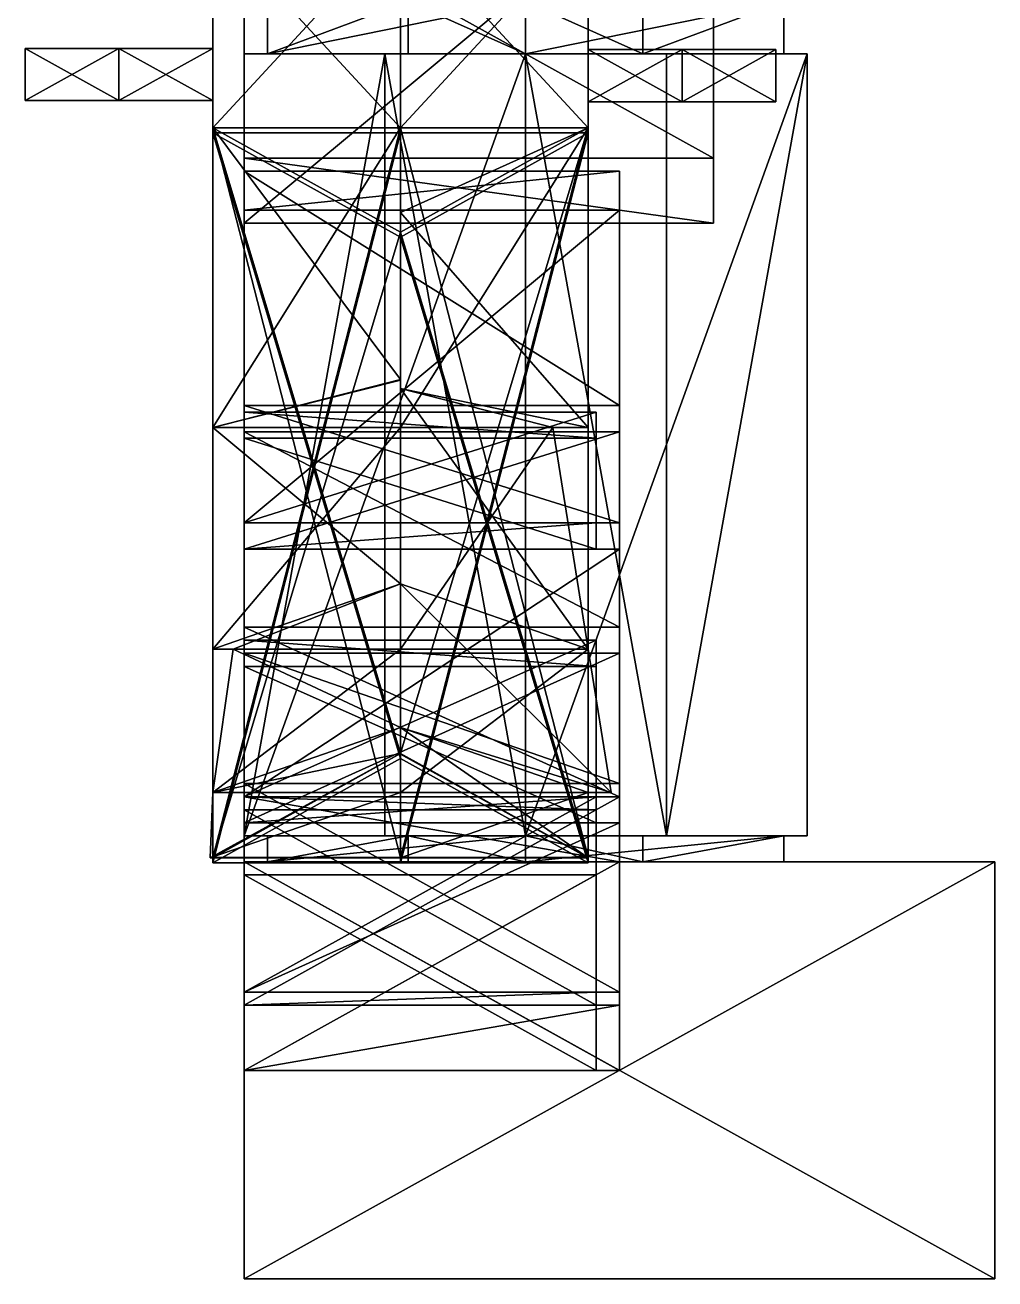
# Model space of a CAD drawing. Extents: x -30 to 32, y -80 to 80.
# Drawn here: x -30 to 32, y -80 to 0.2 of the extents above; entities that cross this region are included whole.
import ezdxf

# ---------------------------------------------------------------- set-up
doc = ezdxf.new("R2010")
doc.units = 0

msp = doc.modelspace()

# ---------------------------------------------------------------- meshes
at = {"layer": 'OBJECT000', "color": 50}
mesh = msp.add_polyface(dxfattribs=at)
corners = [(20, -51.666565, -80.552002), (2, -51.666565, -80.552002), (2, -1.666992, -80.552002), (20, -1.666992, -80.552002), (11, -1.666992, -96), (2, -1.666992, -96), (2, -51.666565, -96), (11, -51.666565, -96)]
mesh.append_faces([[corners[k] for k in face] for face in [(1, 3, 0), (5, 7, 4), (6, 0, 7), (4, 2, 5), (5, 1, 6), (7, 3, 4)]], dxfattribs={"vtx0": -1})
mesh.append_faces([[corners[k] for k in face] for face in [(1, 2, 3), (5, 6, 7), (6, 1, 0), (4, 3, 2), (5, 2, 1), (7, 0, 3)]], dxfattribs={"vtx2": -1})
at = {"layer": 'OBJECT003', "color": 50}
mesh = msp.add_polyface(dxfattribs=at)
corners = [(32, -79.998596, -65.102997), (-16, -79.998596, -65.102997), (-16, -53.332947, -65.102997), (32, -53.332947, -65.102997), (32, -53.332947, -96), (-16, -53.332947, -96), (-16, -79.998596, -96), (32, -79.998596, -96)]
mesh.append_faces([[corners[k] for k in face] for face in [(1, 3, 0), (5, 7, 4), (6, 0, 7), (4, 2, 5), (5, 1, 6), (7, 3, 4)]], dxfattribs={"vtx0": -1})
mesh.append_faces([[corners[k] for k in face] for face in [(1, 2, 3), (5, 6, 7), (6, 1, 0), (4, 3, 2), (5, 2, 1), (7, 0, 3)]], dxfattribs={"vtx2": -1})
at = {"layer": 'OBJECT004', "color": 50}
mesh = msp.add_polyface(dxfattribs=at)
corners = [(8, -66.666565, -34.207001), (-16, -66.666565, -34.207001), (-16, -53.332947, -34.207001), (8, -53.332947, -34.207001), (8, -53.332947, -63.171997), (-16, -53.332947, -63.171997), (-16, -66.666565, -63.171997), (8, -66.666565, -63.171997)]
mesh.append_faces([[corners[k] for k in face] for face in [(1, 3, 0), (5, 7, 4), (6, 0, 7), (4, 2, 5), (5, 1, 6), (7, 3, 4)]], dxfattribs={"vtx0": -1})
mesh.append_faces([[corners[k] for k in face] for face in [(1, 2, 3), (5, 6, 7), (6, 1, 0), (4, 3, 2), (5, 2, 1), (7, 0, 3)]], dxfattribs={"vtx2": -1})
at = {"layer": 'OBJECT005', "color": 50}
mesh = msp.add_polyface(dxfattribs=at)
corners = [(18.5, -1.666565, -80.552002), (2, -1.666565, -80.552002), (2, 1.667053, -80.552002), (18.5, 1.667053, -80.552002), (9.5, 1.667053, -96), (2, 1.667053, -96), (2, -1.666565, -96), (9.5, -1.666565, -96)]
mesh.append_faces([[corners[k] for k in face] for face in [(1, 3, 0), (5, 7, 4), (6, 0, 7), (4, 2, 5), (5, 1, 6), (7, 3, 4)]], dxfattribs={"vtx0": -1})
mesh.append_faces([[corners[k] for k in face] for face in [(1, 2, 3), (5, 6, 7), (6, 1, 0), (4, 3, 2), (5, 2, 1), (7, 0, 3)]], dxfattribs={"vtx2": -1})
at = {"layer": 'OBJECT006', "color": 50}
mesh = msp.add_polyface(dxfattribs=at)
corners = [(18.5, -53.334534, -80.552002), (2, -53.334534, -80.552002), (2, -51.666992, -80.552002), (18.5, -51.666992, -80.552002), (9.5, -51.666992, -96), (2, -51.666992, -96), (2, -53.334534, -96), (9.5, -53.334534, -96)]
mesh.append_faces([[corners[k] for k in face] for face in [(1, 3, 0), (5, 7, 4), (6, 0, 7), (4, 2, 5), (5, 1, 6), (7, 3, 4)]], dxfattribs={"vtx0": -1})
mesh.append_faces([[corners[k] for k in face] for face in [(1, 2, 3), (5, 6, 7), (6, 1, 0), (4, 3, 2), (5, 2, 1), (7, 0, 3)]], dxfattribs={"vtx2": -1})
at = {"layer": 'OBJECT008', "color": 50}
mesh = msp.add_polyface(dxfattribs=at)
corners = [(6.5, -66.666565, -63.171997), (-16, -66.666565, -63.171997), (-16, -54.166992, -63.171997), (6.5, -54.166992, -63.171997), (6.5, -54.166992, -65.102997), (-16, -54.166992, -65.102997), (-16, -66.666565, -65.102997), (6.5, -66.666565, -65.102997)]
mesh.append_faces([[corners[k] for k in face] for face in [(1, 3, 0), (5, 7, 4), (6, 0, 7), (4, 2, 5), (5, 1, 6), (7, 3, 4)]], dxfattribs={"vtx0": -1})
mesh.append_faces([[corners[k] for k in face] for face in [(1, 2, 3), (5, 6, 7), (6, 1, 0), (4, 3, 2), (5, 2, 1), (7, 0, 3)]], dxfattribs={"vtx2": -1})
at = {"layer": 'OBJECT009', "color": 50}
mesh = msp.add_polyface(dxfattribs=at)
corners = [(8, -66.666565, -3.309998), (-16, -66.666565, -3.309998), (-16, -53.332947, -3.309998), (8, -53.332947, -3.309998), (8, -53.332947, -32.276001), (-16, -53.332947, -32.276001), (-16, -66.666565, -32.276001), (8, -66.666565, -32.276001)]
mesh.append_faces([[corners[k] for k in face] for face in [(1, 3, 0), (5, 7, 4), (6, 0, 7), (4, 2, 5), (5, 1, 6), (7, 3, 4)]], dxfattribs={"vtx0": -1})
mesh.append_faces([[corners[k] for k in face] for face in [(1, 2, 3), (5, 6, 7), (6, 1, 0), (4, 3, 2), (5, 2, 1), (7, 0, 3)]], dxfattribs={"vtx2": -1})
at = {"layer": 'OBJECT010', "color": 50}
mesh = msp.add_polyface(dxfattribs=at)
corners = [(6.5, -66.666565, -32.276001), (-16, -66.666565, -32.276001), (-16, -54.166992, -32.276001), (6.5, -54.166992, -32.276001), (6.5, -54.166992, -34.207001), (-16, -54.166992, -34.207001), (-16, -66.666565, -34.207001), (6.5, -66.666565, -34.207001)]
mesh.append_faces([[corners[k] for k in face] for face in [(1, 3, 0), (5, 7, 4), (6, 0, 7), (4, 2, 5), (5, 1, 6), (7, 3, 4)]], dxfattribs={"vtx0": -1})
mesh.append_faces([[corners[k] for k in face] for face in [(1, 2, 3), (5, 6, 7), (6, 1, 0), (4, 3, 2), (5, 2, 1), (7, 0, 3)]], dxfattribs={"vtx2": -1})
at = {"layer": 'OBJECT011', "color": 50}
mesh = msp.add_polyface(dxfattribs=at)
corners = [(8, -66.666565, 27.585999), (-16, -66.666565, 27.585999), (-16, -53.332947, 27.585999), (8, -53.332947, 27.585999), (8, -53.332947, -1.378998), (-16, -53.332947, -1.378998), (-16, -66.666565, -1.378998), (8, -66.666565, -1.378998)]
mesh.append_faces([[corners[k] for k in face] for face in [(1, 3, 0), (5, 7, 4), (6, 0, 7), (4, 2, 5), (5, 1, 6), (7, 3, 4)]], dxfattribs={"vtx0": -1})
mesh.append_faces([[corners[k] for k in face] for face in [(1, 2, 3), (5, 6, 7), (6, 1, 0), (4, 3, 2), (5, 2, 1), (7, 0, 3)]], dxfattribs={"vtx2": -1})
at = {"layer": 'OBJECT012', "color": 50}
mesh = msp.add_polyface(dxfattribs=at)
corners = [(6.5, -66.666565, -1.378998), (-16, -66.666565, -1.378998), (-16, -54.166992, -1.378998), (6.5, -54.166992, -1.378998), (6.5, -54.166992, -3.309998), (-16, -54.166992, -3.309998), (-16, -66.666565, -3.309998), (6.5, -66.666565, -3.309998)]
mesh.append_faces([[corners[k] for k in face] for face in [(1, 3, 0), (5, 7, 4), (6, 0, 7), (4, 2, 5), (5, 1, 6), (7, 3, 4)]], dxfattribs={"vtx0": -1})
mesh.append_faces([[corners[k] for k in face] for face in [(1, 2, 3), (5, 6, 7), (6, 1, 0), (4, 3, 2), (5, 2, 1), (7, 0, 3)]], dxfattribs={"vtx2": -1})
at = {"layer": 'OBJECT019', "color": 50}
mesh = msp.add_polyface(dxfattribs=at)
corners = [(6.5, -66.666565, 29.516998), (-16, -66.666565, 29.516998), (-16, -54.166992, 29.516998), (6.5, -54.166992, 29.516998), (6.5, -54.166992, 27.585999), (-16, -54.166992, 27.585999), (-16, -66.666565, 27.585999), (6.5, -66.666565, 27.585999)]
mesh.append_faces([[corners[k] for k in face] for face in [(1, 3, 0), (5, 7, 4), (6, 0, 7), (4, 2, 5), (5, 1, 6), (7, 3, 4)]], dxfattribs={"vtx0": -1})
mesh.append_faces([[corners[k] for k in face] for face in [(1, 2, 3), (5, 6, 7), (6, 1, 0), (4, 3, 2), (5, 2, 1), (7, 0, 3)]], dxfattribs={"vtx2": -1})
at = {"layer": 'OBJECT020', "color": 50}
mesh = msp.add_polyface(dxfattribs=at)
corners = [(8, -62.499939, 60.414368), (-16, -62.499939, 60.414368), (-16, -49.166931, 53.655365), (8, -49.166931, 53.655365), (8, -53.332947, 29.516998), (-16, -53.332947, 29.516998), (-16, -66.666992, 29.516998), (8, -66.666992, 29.516998)]
mesh.append_faces([[corners[k] for k in face] for face in [(1, 3, 0), (5, 7, 4), (6, 0, 7), (4, 2, 5), (5, 1, 6), (3, 7, 0)]], dxfattribs={"vtx0": -1})
mesh.append_faces([[corners[k] for k in face] for face in [(1, 2, 3), (5, 6, 7), (6, 1, 0), (4, 3, 2), (5, 2, 1), (3, 4, 7)]], dxfattribs={"vtx2": -1})
at = {"layer": 'OBJECT021', "color": 50}
mesh = msp.add_polyface(dxfattribs=at)
corners = [(-16, -39.998779, 73.933746), (8, -39.998779, 73.933746), (8, -50.831726, 86.485748), (-16, -50.831726, 86.485748), (8, -48.332886, 55.586121), (-16, -48.332886, 55.586121), (-16, -61.666931, 62.345123), (8, -61.666931, 62.345123)]
mesh.append_faces([[corners[k] for k in face] for face in [(1, 3, 0), (5, 7, 4), (6, 2, 7), (4, 0, 5), (5, 3, 6), (1, 7, 2)]], dxfattribs={"vtx0": -1})
mesh.append_faces([[corners[k] for k in face] for face in [(1, 2, 3), (5, 6, 7), (6, 3, 2), (4, 1, 0), (5, 0, 3), (1, 4, 7)]], dxfattribs={"vtx2": -1})
at = {"layer": 'OBJECT022', "color": 50}
mesh = msp.add_polyface(dxfattribs=at)
corners = [(-16, -25.833984, 89.377869), (8, -25.833984, 89.377869), (8, -33.333984, 106.757813), (-16, -33.333984, 106.757813), (8, -38.334778, 75.860046), (-16, -38.334778, 75.860046), (-16, -49.168762, 88.411957), (8, -49.168762, 88.411957)]
mesh.append_faces([[corners[k] for k in face] for face in [(1, 3, 0), (5, 7, 4), (6, 2, 7), (4, 0, 5), (5, 3, 6), (1, 7, 2)]], dxfattribs={"vtx0": -1})
mesh.append_faces([[corners[k] for k in face] for face in [(1, 2, 3), (5, 6, 7), (6, 3, 2), (4, 1, 0), (5, 0, 3), (1, 4, 7)]], dxfattribs={"vtx2": -1})
at = {"layer": 'OBJECT023', "color": 50}
mesh = msp.add_polyface(dxfattribs=at)
corners = [(-16, -9.167114, 101.930908), (8, -9.167114, 101.930908), (8, -11.667114, 120.275909), (-16, -11.667114, 120.275909), (8, -24.166504, 90.345398), (-16, -24.166504, 90.345398), (-16, -31.666443, 107.724335), (8, -31.666443, 107.724335)]
mesh.append_faces([[corners[k] for k in face] for face in [(1, 3, 0), (5, 7, 4), (6, 2, 7), (0, 4, 1), (5, 3, 6), (1, 7, 2)]], dxfattribs={"vtx0": -1})
mesh.append_faces([[corners[k] for k in face] for face in [(1, 2, 3), (5, 6, 7), (6, 3, 2), (0, 5, 4), (5, 0, 3), (1, 4, 7)]], dxfattribs={"vtx2": -1})
at = {"layer": 'OBJECT024', "color": 50}
mesh = msp.add_polyface(dxfattribs=at)
corners = [(-16, 8.332642, 97.102997), (14, 8.332642, 97.102997), (14, 12.499634, 128), (-16, 12.499634, 128), (14, -8.333008, 97.102997), (-16, -8.333008, 97.102997), (-16, -12.500061, 128), (14, -12.500061, 128)]
mesh.append_faces([[corners[k] for k in face] for face in [(1, 3, 0), (5, 7, 4), (6, 2, 7), (0, 4, 1), (5, 3, 6), (1, 7, 2)]], dxfattribs={"vtx0": -1})
mesh.append_faces([[corners[k] for k in face] for face in [(1, 2, 3), (5, 6, 7), (6, 3, 2), (0, 5, 4), (5, 0, 3), (1, 4, 7)]], dxfattribs={"vtx2": -1})
at = {"layer": 'OBJECT030', "color": 50}
mesh = msp.add_polyface(dxfattribs=at)
corners = [(6.5, -61.667175, 62.34375), (-16, -61.667175, 62.34375), (-16, -49.16748, 56.067902), (6.5, -49.16748, 56.067902), (6.5, -49.999939, 54.138184), (-16, -49.999939, 54.138184), (-16, -62.500183, 60.414307), (6.5, -62.500183, 60.414307)]
mesh.append_faces([[corners[k] for k in face] for face in [(1, 3, 0), (5, 7, 4), (6, 0, 7), (4, 2, 5), (5, 1, 6), (7, 3, 4)]], dxfattribs={"vtx0": -1})
mesh.append_faces([[corners[k] for k in face] for face in [(1, 2, 3), (5, 6, 7), (6, 1, 0), (4, 3, 2), (5, 2, 1), (7, 0, 3)]], dxfattribs={"vtx2": -1})
at = {"layer": 'OBJECT031', "color": 50}
mesh = msp.add_polyface(dxfattribs=at)
corners = [(-16, -39.166443, 76.828674), (6.5, -39.166443, 76.828674), (6.5, -49.165466, 88.413544), (-16, -49.165466, 88.413544), (6.5, -40.832581, 74.897491), (-16, -40.832581, 74.897491), (-16, -50.833069, 86.4841), (6.5, -50.833069, 86.4841)]
mesh.append_faces([[corners[k] for k in face] for face in [(1, 3, 0), (5, 7, 4), (6, 2, 7), (4, 0, 5), (5, 3, 6), (1, 7, 2)]], dxfattribs={"vtx0": -1})
mesh.append_faces([[corners[k] for k in face] for face in [(1, 2, 3), (5, 6, 7), (6, 3, 2), (4, 1, 0), (5, 0, 3), (1, 4, 7)]], dxfattribs={"vtx2": -1})
at = {"layer": 'OBJECT032', "color": 50}
mesh = msp.add_polyface(dxfattribs=at)
corners = [(-16, -24.581848, 91.310669), (6.5, -24.581848, 91.310669), (6.5, -31.666016, 107.725006), (-16, -31.666016, 107.725006), (6.5, -26.251038, 90.344452), (-16, -26.251038, 90.344452), (-16, -33.333252, 106.756805), (6.5, -33.333252, 106.756805)]
mesh.append_faces([[corners[k] for k in face] for face in [(1, 3, 0), (5, 7, 4), (6, 2, 7), (0, 4, 1), (3, 5, 0), (1, 7, 2)]], dxfattribs={"vtx0": -1})
mesh.append_faces([[corners[k] for k in face] for face in [(1, 2, 3), (5, 6, 7), (6, 3, 2), (0, 5, 4), (3, 6, 5), (1, 4, 7)]], dxfattribs={"vtx2": -1})
at = {"layer": 'OBJECT037', "color": 50}
mesh = msp.add_polyface(dxfattribs=at)
corners = [(2, -51.666565, -80.552002), (-16, -51.666565, -80.552002), (-16, -1.666992, -80.552002), (2, -1.666992, -80.552002), (2, -1.666992, -96), (-7, -1.666992, -96), (-7, -51.666565, -96), (2, -51.666565, -96)]
mesh.append_faces([[corners[k] for k in face] for face in [(1, 3, 0), (5, 7, 4), (6, 0, 7), (4, 2, 5), (7, 3, 4), (5, 1, 6)]], dxfattribs={"vtx0": -1})
mesh.append_faces([[corners[k] for k in face] for face in [(1, 2, 3), (5, 6, 7), (6, 1, 0), (4, 3, 2), (7, 0, 3), (5, 2, 1)]], dxfattribs={"vtx2": -1})
at = {"layer": 'OBJECT038', "color": 50}
mesh = msp.add_polyface(dxfattribs=at)
corners = [(2, -1.666565, -80.552002), (-14.5, -1.666565, -80.552002), (-14.5, 1.667053, -80.552002), (2, 1.667053, -80.552002), (2, 1.667053, -96), (-5.5, 1.667053, -96), (-5.5, -1.666565, -96), (2, -1.666565, -96)]
mesh.append_faces([[corners[k] for k in face] for face in [(1, 3, 0), (5, 7, 4), (6, 0, 7), (4, 2, 5), (7, 3, 4), (5, 1, 6)]], dxfattribs={"vtx0": -1})
mesh.append_faces([[corners[k] for k in face] for face in [(1, 2, 3), (5, 6, 7), (6, 1, 0), (4, 3, 2), (7, 0, 3), (5, 2, 1)]], dxfattribs={"vtx2": -1})
at = {"layer": 'OBJECT040', "color": 50}
mesh = msp.add_polyface(dxfattribs=at)
corners = [(2, -53.334534, -80.552002), (-14.5, -53.334534, -80.552002), (-14.5, -51.666992, -80.552002), (2, -51.666992, -80.552002), (2, -51.666992, -96), (-5.5, -51.666992, -96), (-5.5, -53.334534, -96), (2, -53.334534, -96)]
mesh.append_faces([[corners[k] for k in face] for face in [(1, 3, 0), (5, 7, 4), (6, 0, 7), (4, 2, 5), (7, 3, 4), (5, 1, 6)]], dxfattribs={"vtx0": -1})
mesh.append_faces([[corners[k] for k in face] for face in [(1, 2, 3), (5, 6, 7), (6, 1, 0), (4, 3, 2), (7, 0, 3), (5, 2, 1)]], dxfattribs={"vtx2": -1})
at = {"layer": 'OBJECT042', "color": 50}
mesh = msp.add_polyface(dxfattribs=at)
corners = [(-6, -22.492493, 82.394501), (-18, -25.566162, 89.516876), (-6, -25.566162, 89.516876), (-18, -6.398621, 104), (-6, -13.064941, 89.517395), (-6, -6.398621, 104)]
mesh.append_faces([[corners[k] for k in face] for face in [(1, 2, 0), (4, 5, 3)]])
mesh.append_faces([[corners[k] for k in face] for face in [(0, 3, 1), (1, 5, 2), (4, 2, 5)]], dxfattribs={"vtx0": -1})
mesh.append_faces([[corners[k] for k in face] for face in [(0, 4, 3), (1, 3, 5), (4, 0, 2)]], dxfattribs={"vtx2": -1})
at = {"layer": 'OBJECT043', "color": 50}
mesh = msp.add_polyface(dxfattribs=at)
corners = [(-6, -35.566284, 68.275452), (-18, -39.732971, 74.068573), (-6, -39.732971, 74.068573), (-18, -25.566101, 89.516846), (-6, -22.532715, 82.487854), (-6, -25.566101, 89.516846)]
mesh.append_faces([[corners[k] for k in face] for face in [(1, 2, 0), (4, 5, 3)]])
mesh.append_faces([[corners[k] for k in face] for face in [(0, 3, 1), (1, 5, 2), (4, 2, 5)]], dxfattribs={"vtx0": -1})
mesh.append_faces([[corners[k] for k in face] for face in [(0, 4, 3), (1, 3, 5), (4, 0, 2)]], dxfattribs={"vtx2": -1})
at = {"layer": 'OBJECT044', "color": 50}
mesh = msp.add_polyface(dxfattribs=at)
corners = [(-6, -44.732971, 46.069519), (-18, -48.899353, 53.794495), (-6, -48.899353, 53.794495), (-6, -39.732971, 74.068451), (-16.698669, -39.732971, 74.068451), (-6, -35.56665, 68.27594)]
mesh.append_faces([[corners[k] for k in face] for face in [(1, 2, 0), (4, 5, 3)]])
mesh.append_faces([[corners[k] for k in face] for face in [(0, 4, 1), (1, 3, 2), (2, 5, 0)]], dxfattribs={"vtx0": -1})
mesh.append_faces([[corners[k] for k in face] for face in [(0, 5, 4), (1, 4, 3), (2, 3, 5)]], dxfattribs={"vtx2": -1})
at = {"layer": 'OBJECT045', "color": 50}
mesh = msp.add_polyface(dxfattribs=at)
corners = [(-6, -46.400085, 35.446411), (-18.166321, -53.066223, 27.722229), (-6, -53.066223, 27.722229), (-18, -48.899658, 53.795013), (-6, -44.732971, 46.07135), (-6, -48.899658, 53.795013)]
mesh.append_faces([[corners[k] for k in face] for face in [(1, 2, 0), (4, 5, 3)]])
mesh.append_faces([[corners[k] for k in face] for face in [(0, 3, 1), (1, 5, 2), (4, 2, 5)]], dxfattribs={"vtx0": -1})
mesh.append_faces([[corners[k] for k in face] for face in [(0, 4, 3), (1, 3, 5), (4, 0, 2)]], dxfattribs={"vtx2": -1})
at = {"layer": 'OBJECT046', "color": 50}
mesh = msp.add_polyface(dxfattribs=at)
corners = [(-6, -13.067261, 35.448273), (-18, -6.401001, 27.723999), (-6, -6.401001, 27.723999), (-6, -53.064758, 27.723999), (-18, -53.064758, 27.723999), (-6, -46.39917, 35.447479)]
mesh.append_faces([[corners[k] for k in face] for face in [(1, 2, 0), (4, 5, 3)]])
mesh.append_faces([[corners[k] for k in face] for face in [(0, 4, 1), (1, 3, 2), (2, 5, 0)]], dxfattribs={"vtx0": -1})
mesh.append_faces([[corners[k] for k in face] for face in [(0, 5, 4), (1, 4, 3), (2, 3, 5)]], dxfattribs={"vtx2": -1})
at = {"layer": 'OBJECT047', "color": 50}
mesh = msp.add_polyface(dxfattribs=at)
corners = [(-18, -6.398254, 27.723999), (-6, -13.064514, 20), (-6, -6.398254, 27.723999), (-6, -46.401001, 20), (-18, -53.067566, 27.723999), (-6, -53.067566, 27.723999)]
mesh.append_faces([[corners[k] for k in face] for face in [(1, 2, 0), (4, 5, 3)]])
mesh.append_faces([[corners[k] for k in face] for face in [(0, 3, 1), (4, 2, 5), (1, 5, 2)]], dxfattribs={"vtx0": -1})
mesh.append_faces([[corners[k] for k in face] for face in [(0, 4, 3), (4, 0, 2), (1, 3, 5)]], dxfattribs={"vtx2": -1})
at = {"layer": 'OBJECT048', "color": 50}
mesh = msp.add_polyface(dxfattribs=at)
corners = [(-18, -53.065979, 27.722198), (-6, -46.400574, 20), (-6, -53.065979, 27.722198), (-6, -46.399719, -18.62236), (-18, -53.065979, -26.346649), (-6, -53.065979, -26.346649)]
mesh.append_faces([[corners[k] for k in face] for face in [(1, 2, 0), (4, 5, 3)]])
mesh.append_faces([[corners[k] for k in face] for face in [(3, 0, 4), (4, 2, 5), (1, 5, 2)]], dxfattribs={"vtx0": -1})
mesh.append_faces([[corners[k] for k in face] for face in [(3, 1, 0), (4, 0, 2), (1, 3, 5)]], dxfattribs={"vtx2": -1})
at = {"layer": 'OBJECT049', "color": 50}
mesh = msp.add_polyface(dxfattribs=at)
corners = [(-6, -13.066406, -18.621277), (-18, -6.400635, -26.345001), (-6, -6.400635, -26.345001), (-6, -53.064575, -26.345001), (-18, -53.064575, -26.345001), (-6, -46.398315, -18.620682)]
mesh.append_faces([[corners[k] for k in face] for face in [(1, 2, 0), (4, 5, 3)]])
mesh.append_faces([[corners[k] for k in face] for face in [(0, 4, 1), (1, 3, 2), (2, 5, 0)]], dxfattribs={"vtx0": -1})
mesh.append_faces([[corners[k] for k in face] for face in [(0, 5, 4), (1, 4, 3), (2, 3, 5)]], dxfattribs={"vtx2": -1})
at = {"layer": 'OBJECT050', "color": 50}
mesh = msp.add_polyface(dxfattribs=at)
corners = [(-18, -53.065979, -26.346375), (-6, -46.399414, -34.071045), (-6, -53.065979, -26.346375), (-6, -46.399597, -72.690781), (-18, -53.065979, -80.415207), (-6, -53.065979, -80.415207)]
mesh.append_faces([[corners[k] for k in face] for face in [(1, 2, 0), (4, 5, 3)]])
mesh.append_faces([[corners[k] for k in face] for face in [(3, 0, 4), (4, 2, 5), (1, 5, 2)]], dxfattribs={"vtx0": -1})
mesh.append_faces([[corners[k] for k in face] for face in [(3, 1, 0), (4, 0, 2), (1, 3, 5)]], dxfattribs={"vtx2": -1})
at = {"layer": 'OBJECT051', "color": 50}
mesh = msp.add_polyface(dxfattribs=at)
corners = [(-6, -13.066589, -72.690277), (-18, -6.400818, -80.414001), (-6, -6.400818, -80.414001), (-6, -53.064941, -80.414001), (-18, -53.064941, -80.414001), (-6, -46.39917, -72.690277)]
mesh.append_faces([[corners[k] for k in face] for face in [(1, 2, 0), (4, 5, 3)]])
mesh.append_faces([[corners[k] for k in face] for face in [(0, 4, 1), (1, 3, 2), (2, 5, 0)]], dxfattribs={"vtx0": -1})
mesh.append_faces([[corners[k] for k in face] for face in [(0, 5, 4), (1, 4, 3), (2, 3, 5)]], dxfattribs={"vtx2": -1})
at = {"layer": 'OBJECT052', "color": 50}
mesh = msp.add_polyface(dxfattribs=at)
corners = [(-18, -6.399963, 97), (-18, 6.59906, 97), (-6, 6.59906, 97), (-6, -6.399963, 97), (-18, 6.59906, -81), (-18, -6.399963, -81), (-6, -6.399963, -81), (-6, 6.59906, -81)]
mesh.append_faces([[corners[k] for k in face] for face in [(1, 3, 0), (5, 7, 4), (6, 2, 7), (4, 0, 5), (7, 1, 4), (5, 3, 6)]], dxfattribs={"vtx0": -1})
mesh.append_faces([[corners[k] for k in face] for face in [(1, 2, 3), (5, 6, 7), (6, 3, 2), (4, 1, 0), (7, 2, 1), (5, 0, 3)]], dxfattribs={"vtx2": -1})
at = {"layer": 'OBJECT053', "color": 50}
mesh = msp.add_polyface(dxfattribs=at)
corners = [(-6, -13.06543, -34.066025), (-18, -6.399963, -26.342667), (-6, -6.399963, -26.342667), (-6, -6.399963, -80.415009), (-18, -6.399963, -80.415009), (-6, -13.066162, -72.690796)]
mesh.append_faces([[corners[k] for k in face] for face in [(1, 2, 0), (4, 5, 3)]])
mesh.append_faces([[corners[k] for k in face] for face in [(0, 4, 1), (3, 1, 4), (5, 2, 3)]], dxfattribs={"vtx0": -1})
mesh.append_faces([[corners[k] for k in face] for face in [(0, 5, 4), (3, 2, 1), (5, 0, 2)]], dxfattribs={"vtx2": -1})
at = {"layer": 'OBJECT054', "color": 50}
mesh = msp.add_polyface(dxfattribs=at)
corners = [(-6, -13.066467, 20), (-18, -6.399963, 27.721985), (-6, -6.399963, 27.721985), (-6, -6.399963, -26.34581), (-18, -6.399963, -26.34581), (-6, -13.065979, -18.621796)]
mesh.append_faces([[corners[k] for k in face] for face in [(1, 2, 0), (4, 5, 3)]])
mesh.append_faces([[corners[k] for k in face] for face in [(0, 4, 1), (3, 1, 4), (5, 2, 3)]], dxfattribs={"vtx0": -1})
mesh.append_faces([[corners[k] for k in face] for face in [(0, 5, 4), (3, 2, 1), (5, 0, 2)]], dxfattribs={"vtx2": -1})
at = {"layer": 'OBJECT055', "color": 50}
mesh = msp.add_polyface(dxfattribs=at)
corners = [(-6, -13.065918, 89.515106), (-18, -6.399963, 104), (-6, -6.399963, 104), (-6, -6.399963, 27.722717), (-18, -6.399963, 27.722717), (-6, -13.06604, 35.446808)]
mesh.append_faces([[corners[k] for k in face] for face in [(1, 2, 0), (4, 5, 3)]])
mesh.append_faces([[corners[k] for k in face] for face in [(0, 4, 1), (3, 1, 4), (5, 2, 3)]], dxfattribs={"vtx0": -1})
mesh.append_faces([[corners[k] for k in face] for face in [(0, 5, 4), (3, 2, 1), (5, 0, 2)]], dxfattribs={"vtx2": -1})
at = {"layer": 'OBJECT056', "color": 50}
mesh = msp.add_polyface(dxfattribs=at)
corners = [(-18, -4.666565, -11.033997), (-24, -4.666565, -11.033997), (-24, -1.332947, -11.033997), (-18, -1.332947, -11.033997), (-18, -1.332947, -14.897003), (-24, -1.332947, -14.897003), (-24, -4.666565, -14.897003), (-18, -4.666565, -14.897003)]
mesh.append_faces([[corners[k] for k in face] for face in [(1, 3, 0), (5, 7, 4), (6, 0, 7), (4, 2, 5), (7, 3, 4), (5, 1, 6)]], dxfattribs={"vtx0": -1})
mesh.append_faces([[corners[k] for k in face] for face in [(1, 2, 3), (5, 6, 7), (6, 1, 0), (4, 3, 2), (7, 0, 3), (5, 2, 1)]], dxfattribs={"vtx2": -1})
at = {"layer": 'OBJECT057', "color": 50}
mesh = msp.add_polyface(dxfattribs=at)
corners = [(-24, -4.666565, 16), (-30, -4.666565, 16), (-30, -1.332947, 16), (-24, -1.332947, 16), (-24, -1.332947, -14.897003), (-30, -1.332947, -14.897003), (-30, -4.666565, -14.897003), (-24, -4.666565, -14.897003)]
mesh.append_faces([[corners[k] for k in face] for face in [(1, 3, 0), (5, 7, 4), (6, 0, 7), (4, 2, 5), (7, 3, 4), (5, 1, 6)]], dxfattribs={"vtx0": -1})
mesh.append_faces([[corners[k] for k in face] for face in [(1, 2, 3), (5, 6, 7), (6, 1, 0), (4, 3, 2), (7, 0, 3), (5, 2, 1)]], dxfattribs={"vtx2": -1})
at = {"layer": 'OBJECT058', "color": 50}
mesh = msp.add_polyface(dxfattribs=at)
corners = [(-18, -4.666565, 16), (-24, -4.666565, 16), (-24, -1.332947, 16), (-18, -1.332947, 16), (-18, -1.332947, 12.138), (-24, -1.332947, 12.138), (-24, -4.666565, 12.138), (-18, -4.666565, 12.138)]
mesh.append_faces([[corners[k] for k in face] for face in [(1, 3, 0), (5, 7, 4), (6, 0, 7), (4, 2, 5), (7, 3, 4), (5, 1, 6)]], dxfattribs={"vtx0": -1})
mesh.append_faces([[corners[k] for k in face] for face in [(1, 2, 3), (5, 6, 7), (6, 1, 0), (4, 3, 2), (7, 0, 3), (5, 2, 1)]], dxfattribs={"vtx2": -1})
at = {"layer": 'OBJECT076', "color": 50}
mesh = msp.add_polyface(dxfattribs=at)
corners = [(-18, -6.732971, -26.276001), (-6, -13.400696, -34), (-6, -6.732971, -26.276001), (-6, -46.732971, -34), (-18, -53.39917, -26.276001), (-6, -53.39917, -26.276001)]
mesh.append_faces([[corners[k] for k in face] for face in [(1, 2, 0), (4, 5, 3)]])
mesh.append_faces([[corners[k] for k in face] for face in [(0, 3, 1), (4, 2, 5), (1, 5, 2)]], dxfattribs={"vtx0": -1})
mesh.append_faces([[corners[k] for k in face] for face in [(0, 4, 3), (4, 0, 2), (1, 3, 5)]], dxfattribs={"vtx2": -1})
at = {"layer": 'OBJECT077', "color": 50}
mesh = msp.add_polyface(dxfattribs=at)
corners = [(-6, -6.399963, 97), (-6, 6.59906, 97), (6, 6.59906, 97), (6, -6.399963, 97), (-6, 6.59906, -81), (-6, -6.399963, -81), (6, -6.399963, -81), (6, 6.59906, -81)]
mesh.append_faces([[corners[k] for k in face] for face in [(1, 3, 0), (5, 7, 4), (4, 0, 5), (6, 2, 7), (7, 1, 4), (5, 3, 6)]], dxfattribs={"vtx0": -1})
mesh.append_faces([[corners[k] for k in face] for face in [(1, 2, 3), (5, 6, 7), (4, 1, 0), (6, 3, 2), (7, 2, 1), (5, 0, 3)]], dxfattribs={"vtx2": -1})
at = {"layer": 'OBJECT078', "color": 50}
mesh = msp.add_polyface(dxfattribs=at)
corners = [(6, -6.399963, 104), (-6, -13.066162, 89.514679), (-6, -6.399963, 104), (-6, -13.066223, 35.447021), (6, -6.399963, 27.722717), (-6, -6.399963, 27.722717)]
mesh.append_faces([[corners[k] for k in face] for face in [(1, 2, 0), (4, 5, 3)]])
mesh.append_faces([[corners[k] for k in face] for face in [(3, 0, 4), (4, 2, 5), (1, 5, 2)]], dxfattribs={"vtx0": -1})
mesh.append_faces([[corners[k] for k in face] for face in [(3, 1, 0), (4, 0, 2), (1, 3, 5)]], dxfattribs={"vtx2": -1})
at = {"layer": 'OBJECT079', "color": 50}
mesh = msp.add_polyface(dxfattribs=at)
corners = [(6, -25.566162, 89.516876), (-6, -23.066406, 83.724487), (-6, -25.566162, 89.516876), (-6, -11.82019, 92.221771), (6, -6.398621, 104), (-6, -6.398621, 104)]
mesh.append_faces([[corners[k] for k in face] for face in [(1, 2, 0), (4, 5, 3)]])
mesh.append_faces([[corners[k] for k in face] for face in [(3, 0, 4), (2, 4, 0), (1, 5, 2)]], dxfattribs={"vtx0": -1})
mesh.append_faces([[corners[k] for k in face] for face in [(3, 1, 0), (2, 5, 4), (1, 3, 5)]], dxfattribs={"vtx2": -1})
at = {"layer": 'OBJECT080', "color": 50}
mesh = msp.add_polyface(dxfattribs=at)
corners = [(6, -39.732971, 74.068573), (-6, -35.566467, 68.275757), (-6, -39.732971, 74.068573), (-6, -23.065796, 83.723145), (3.742004, -25.566101, 89.516846), (-6, -25.566101, 89.516846)]
mesh.append_faces([[corners[k] for k in face] for face in [(1, 2, 0), (4, 5, 3)]])
mesh.append_faces([[corners[k] for k in face] for face in [(0, 3, 1), (2, 4, 0), (1, 5, 2)]], dxfattribs={"vtx0": -1})
mesh.append_faces([[corners[k] for k in face] for face in [(0, 4, 3), (2, 5, 4), (1, 3, 5)]], dxfattribs={"vtx2": -1})
at = {"layer": 'OBJECT081', "color": 50}
mesh = msp.add_polyface(dxfattribs=at)
corners = [(-6, -48.899353, 53.794464), (7.456909, -48.899353, 53.794464), (-6, -44.732971, 46.071381), (-6, -35.566284, 68.275482), (6, -39.732971, 74.068451), (-6, -39.732971, 74.068451)]
mesh.append_faces([[corners[k] for k in face] for face in [(1, 2, 0), (4, 5, 3)]])
mesh.append_faces([[corners[k] for k in face] for face in [(1, 3, 2), (0, 4, 1), (2, 5, 0)]], dxfattribs={"vtx0": -1})
mesh.append_faces([[corners[k] for k in face] for face in [(1, 4, 3), (0, 5, 4), (2, 3, 5)]], dxfattribs={"vtx2": -1})
at = {"layer": 'OBJECT082', "color": 50}
mesh = msp.add_polyface(dxfattribs=at)
corners = [(-6, -53.066223, 27.722229), (6, -53.066223, 27.722229), (-6, -46.437866, 35.402588), (-6, -44.732971, 46.072052), (6, -48.899658, 53.795013), (-6, -48.899658, 53.795013)]
mesh.append_faces([[corners[k] for k in face] for face in [(1, 2, 0), (4, 5, 3)]])
mesh.append_faces([[corners[k] for k in face] for face in [(1, 3, 2), (0, 4, 1), (2, 5, 0)]], dxfattribs={"vtx0": -1})
mesh.append_faces([[corners[k] for k in face] for face in [(1, 4, 3), (0, 5, 4), (2, 3, 5)]], dxfattribs={"vtx2": -1})
at = {"layer": 'OBJECT083', "color": 50}
mesh = msp.add_polyface(dxfattribs=at)
corners = [(-6, -6.401001, 27.723999), (6, -6.401001, 27.723999), (-6, -13.066406, 35.447266), (-6, -46.399048, 35.447632), (6, -53.064758, 27.723999), (-6, -53.064758, 27.723999)]
mesh.append_faces([[corners[k] for k in face] for face in [(1, 2, 0), (4, 5, 3)]])
mesh.append_faces([[corners[k] for k in face] for face in [(3, 1, 4), (0, 4, 1), (2, 5, 0)]], dxfattribs={"vtx0": -1})
mesh.append_faces([[corners[k] for k in face] for face in [(3, 2, 1), (0, 5, 4), (2, 3, 5)]], dxfattribs={"vtx2": -1})
at = {"layer": 'OBJECT084', "color": 50}
mesh = msp.add_polyface(dxfattribs=at)
corners = [(-6, -13.064697, 20), (6, -6.398254, 27.723999), (-6, -6.398254, 27.723999), (6, -53.067566, 27.723999), (-6, -46.401855, 20), (-6, -53.067566, 27.723999)]
mesh.append_faces([[corners[k] for k in face] for face in [(1, 2, 0), (4, 5, 3)]])
mesh.append_faces([[corners[k] for k in face] for face in [(0, 3, 1), (5, 1, 3), (4, 2, 5)]], dxfattribs={"vtx0": -1})
mesh.append_faces([[corners[k] for k in face] for face in [(0, 4, 3), (5, 2, 1), (4, 0, 2)]], dxfattribs={"vtx2": -1})
at = {"layer": 'OBJECT085', "color": 50}
mesh = msp.add_polyface(dxfattribs=at)
corners = [(-6, -46.40033, 20), (6, -53.065979, 27.722198), (-6, -53.065979, 27.722198), (-6, -53.065979, -26.346634), (6, -53.065979, -26.346634), (-6, -46.399475, -18.622101)]
mesh.append_faces([[corners[k] for k in face] for face in [(1, 2, 0), (4, 5, 3)]])
mesh.append_faces([[corners[k] for k in face] for face in [(0, 4, 1), (3, 1, 4), (5, 2, 3)]], dxfattribs={"vtx0": -1})
mesh.append_faces([[corners[k] for k in face] for face in [(0, 5, 4), (3, 2, 1), (5, 0, 2)]], dxfattribs={"vtx2": -1})
at = {"layer": 'OBJECT086', "color": 50}
mesh = msp.add_polyface(dxfattribs=at)
corners = [(-6, -6.400635, -26.345001), (6, -6.400635, -26.345001), (-6, -13.066528, -18.621109), (-6, -46.39917, -18.621689), (6, -53.064575, -26.345001), (-6, -53.064575, -26.345001)]
mesh.append_faces([[corners[k] for k in face] for face in [(1, 2, 0), (4, 5, 3)]])
mesh.append_faces([[corners[k] for k in face] for face in [(3, 1, 4), (0, 4, 1), (2, 5, 0)]], dxfattribs={"vtx0": -1})
mesh.append_faces([[corners[k] for k in face] for face in [(3, 2, 1), (0, 5, 4), (2, 3, 5)]], dxfattribs={"vtx2": -1})
at = {"layer": 'OBJECT087', "color": 50}
mesh = msp.add_polyface(dxfattribs=at)
corners = [(6, -6.399963, 27.721985), (-6, -13.065613, 20), (-6, -6.399963, 27.721985), (-6, -13.066223, -18.621552), (6, -6.399963, -26.34581), (-6, -6.399963, -26.34581)]
mesh.append_faces([[corners[k] for k in face] for face in [(1, 2, 0), (4, 5, 3)]])
mesh.append_faces([[corners[k] for k in face] for face in [(3, 0, 4), (4, 2, 5), (1, 5, 2)]], dxfattribs={"vtx0": -1})
mesh.append_faces([[corners[k] for k in face] for face in [(3, 1, 0), (4, 0, 2), (1, 3, 5)]], dxfattribs={"vtx2": -1})
at = {"layer": 'OBJECT088', "color": 50}
mesh = msp.add_polyface(dxfattribs=at)
corners = [(-6, -13.400818, -34), (6, -6.732971, -26.276001), (-6, -6.732971, -26.276001), (6, -53.39917, -26.276001), (-6, -46.732971, -34), (-6, -53.39917, -26.276001)]
mesh.append_faces([[corners[k] for k in face] for face in [(1, 2, 0), (4, 5, 3)]])
mesh.append_faces([[corners[k] for k in face] for face in [(0, 3, 1), (5, 1, 3), (4, 2, 5)]], dxfattribs={"vtx0": -1})
mesh.append_faces([[corners[k] for k in face] for face in [(0, 4, 3), (5, 2, 1), (4, 0, 2)]], dxfattribs={"vtx2": -1})
at = {"layer": 'OBJECT089', "color": 50}
mesh = msp.add_polyface(dxfattribs=at)
corners = [(-6, -46.400269, -34.069992), (6, -53.065979, -26.346375), (-6, -53.065979, -26.346375), (-6, -53.065979, -80.415207), (6, -53.065979, -80.415207), (-6, -46.399353, -72.690521)]
mesh.append_faces([[corners[k] for k in face] for face in [(1, 2, 0), (4, 5, 3)]])
mesh.append_faces([[corners[k] for k in face] for face in [(0, 4, 1), (3, 1, 4), (5, 2, 3)]], dxfattribs={"vtx0": -1})
mesh.append_faces([[corners[k] for k in face] for face in [(0, 5, 4), (3, 2, 1), (5, 0, 2)]], dxfattribs={"vtx2": -1})
at = {"layer": 'OBJECT090', "color": 50}
mesh = msp.add_polyface(dxfattribs=at)
corners = [(-6, -6.400818, -80.414001), (6, -6.400818, -80.414001), (-6, -13.066711, -72.690109), (-6, -46.399048, -72.690109), (6, -53.064941, -80.414001), (-6, -53.064941, -80.414001)]
mesh.append_faces([[corners[k] for k in face] for face in [(1, 2, 0), (4, 5, 3)]])
mesh.append_faces([[corners[k] for k in face] for face in [(3, 1, 4), (0, 4, 1), (2, 5, 0)]], dxfattribs={"vtx0": -1})
mesh.append_faces([[corners[k] for k in face] for face in [(3, 2, 1), (0, 5, 4), (2, 3, 5)]], dxfattribs={"vtx2": -1})
at = {"layer": 'OBJECT091', "color": 50}
mesh = msp.add_polyface(dxfattribs=at)
corners = [(6, -6.399963, -26.342667), (-6, -13.065613, -34.066254), (-6, -6.399963, -26.342667), (-6, -13.066406, -72.690552), (6, -6.399963, -80.415009), (-6, -6.399963, -80.415009)]
mesh.append_faces([[corners[k] for k in face] for face in [(1, 2, 0), (4, 5, 3)]])
mesh.append_faces([[corners[k] for k in face] for face in [(3, 0, 4), (4, 2, 5), (1, 5, 2)]], dxfattribs={"vtx0": -1})
mesh.append_faces([[corners[k] for k in face] for face in [(3, 1, 0), (4, 0, 2), (1, 3, 5)]], dxfattribs={"vtx2": -1})
at = {"layer": 'OBJECT106', "color": 50}
mesh = msp.add_polyface(dxfattribs=at)
corners = [(12, -4.732971, -11.033997), (6, -4.732971, -11.033997), (6, -1.399963, -11.033997), (12, -1.399963, -11.033997), (12, -1.399963, -14.897003), (6, -1.399963, -14.897003), (6, -4.732971, -14.897003), (12, -4.732971, -14.897003)]
mesh.append_faces([[corners[k] for k in face] for face in [(1, 3, 0), (5, 7, 4), (6, 0, 7), (4, 2, 5), (5, 1, 6), (7, 3, 4)]], dxfattribs={"vtx0": -1})
mesh.append_faces([[corners[k] for k in face] for face in [(1, 2, 3), (5, 6, 7), (6, 1, 0), (4, 3, 2), (5, 2, 1), (7, 0, 3)]], dxfattribs={"vtx2": -1})
at = {"layer": 'OBJECT107', "color": 50}
mesh = msp.add_polyface(dxfattribs=at)
corners = [(18, -4.732971, 16), (12, -4.732971, 16), (12, -1.399963, 16), (18, -1.399963, 16), (18, -1.399963, -14.897003), (12, -1.399963, -14.897003), (12, -4.732971, -14.897003), (18, -4.732971, -14.897003)]
mesh.append_faces([[corners[k] for k in face] for face in [(1, 3, 0), (5, 7, 4), (6, 0, 7), (4, 2, 5), (5, 1, 6), (7, 3, 4)]], dxfattribs={"vtx0": -1})
mesh.append_faces([[corners[k] for k in face] for face in [(1, 2, 3), (5, 6, 7), (6, 1, 0), (4, 3, 2), (5, 2, 1), (7, 0, 3)]], dxfattribs={"vtx2": -1})
at = {"layer": 'OBJECT108', "color": 50}
mesh = msp.add_polyface(dxfattribs=at)
corners = [(12, -4.732971, 16), (6, -4.732971, 16), (6, -1.399963, 16), (12, -1.399963, 16), (12, -1.399963, 12.138), (6, -1.399963, 12.138), (6, -4.732971, 12.138), (12, -4.732971, 12.138)]
mesh.append_faces([[corners[k] for k in face] for face in [(1, 3, 0), (5, 7, 4), (6, 0, 7), (4, 2, 5), (5, 1, 6), (7, 3, 4)]], dxfattribs={"vtx0": -1})
mesh.append_faces([[corners[k] for k in face] for face in [(1, 2, 3), (5, 6, 7), (6, 1, 0), (4, 3, 2), (5, 2, 1), (7, 0, 3)]], dxfattribs={"vtx2": -1})

doc.saveas('drawing.dxf')
